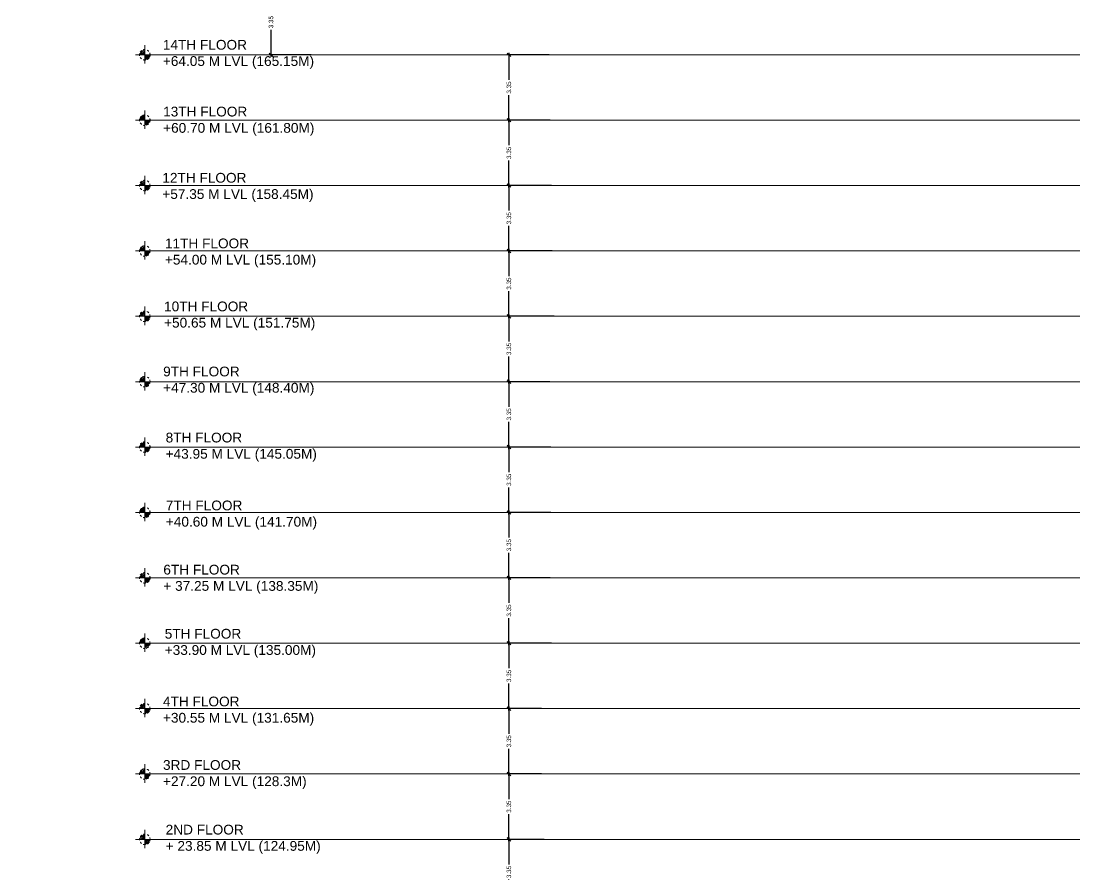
# Model space of a CAD drawing. Header units: metres. Extents: x 256329 to 886268, y -249371 to 355.
# Drawn here: x 283959 to 284014.1, y -1108.9 to -1065.3 of the extents above; entities that cross this region are included whole.
import ezdxf

# ---------------------------------------------------------------- set-up
doc = ezdxf.new("R2010")
doc.units = ezdxf.units.M
doc.header["$MEASUREMENT"] = 0
doc.header["$PDMODE"] = 35
doc.linetypes.add('ACAD_ISO10W100', pattern=[18, 12, -3, 0, -3])
doc.linetypes.add('HIDDEN', pattern=[0.375, 0.25, -0.125])
doc.layers.get('0').update_dxf_attribs({"lineweight": 18})
doc.layers.get('Defpoints').update_dxf_attribs({"lineweight": 20})
for name, color, linetype, lineweight in [('A-ANNO-DIM', 111, 'Continuous', 0), ('A-ANNO-LEVELS', 111, 'ACAD_ISO10W100', 0), ('A-CUTOUT', 144, 'HIDDEN', 0), ('BOXING DECK LINE', 6, 'Continuous', 0)]:
    doc.layers.add(name, color=color, linetype=linetype, lineweight=lineweight)
doc.layers.add('A_TEXT', color=4, linetype='Continuous', lineweight=0, transparency=0.3)
doc.styles.get("Standard").update_dxf_attribs({"font": 'arial.ttf'})
doc.dimstyles.new('METRIC DIM', dxfattribs={"dimtxt": 0.23, "dimasz": 0.18, "dimexe": 0.1, "dimexo": 0.1, "dimgap": 0.09, "dimtad": 0, "dimzin": 0, "dimdsep": 46, "dimtxsty": 'Standard', "dimblk": 'OBLIQUE', "dimcen": 0, "dimdle": 0.1, "dimclrd": 147, "dimclre": 147, "dimclrt": 7, "dimadec": 0, "dimazin": 0, "dimtfac": 1, "dimtofl": 0, "dimtmove": 0, "dimatfit": 2, "dimfxl": 0.125, "dimtolj": 1, "dimtzin": 0, "dimarcsym": 0})

# ---------------------------------------------------------------- blocks, each defined once
blk = doc.blocks.new('_Oblique')
at = {"color": 0, "linetype": 'ByBlock', "lineweight": -2}
blk.add_line((-0.5, -0.5), (0.5, 0.5), dxfattribs=at)
blk = doc.blocks.new('*D1020')
at = {"layer": 'A-ANNO-DIM', "color": 147, "lineweight": -2, "transparency": 16777216}
for p, q in [((283973.894842, -1063.624834), (283971.660521, -1063.624834)), ((283971.760521, -1063.524834), (283971.760521, -1064.910332)), ((283971.760521, -1067.074834), (283971.760521, -1065.689336)), ((283973.822033, -1066.974834), (283971.660521, -1066.974834))]:
    blk.add_line(p, q, dxfattribs=at)
at = {"layer": 'Defpoints', "color": 0, "transparency": 16777216}
for p in [(283973.994842, -1063.624834, -0.159371), (283971.760521, -1066.974834), (283973.922033, -1066.974834, -0.159415)]:
    blk.add_point(p, dxfattribs=at)
at = {"layer": 'A-ANNO-DIM', "color": 147, "lineweight": -2, "transparency": 16777216, "xscale": 0.18, "yscale": 0.18, "zscale": 0.18}
for p, rotation in [((283971.760521, -1063.624834), 90), ((283971.760521, -1066.974834), 270)]:
    blk.add_blockref('_Oblique', p, dxfattribs=dict(at, rotation=rotation))
at = {"layer": 'A-ANNO-DIM', "color": 7, "transparency": 16777216, "insert": (283971.760521, -1065.299834), "char_height": 0.23, "attachment_point": 5, "rotation": 90}
blk.add_mtext('\\A1;3.35', dxfattribs=at)
blk = doc.blocks.new('*D1021')
at = {"layer": 'A-ANNO-DIM', "color": 147, "lineweight": -2, "transparency": 16777216}
for p, q in [((283986.005612, -1066.974834), (283983.8441, -1066.974834)), ((283983.9441, -1066.874834), (283983.9441, -1068.260332)), ((283983.9441, -1070.424834), (283983.9441, -1069.039336)), ((283986.064163, -1070.324834), (283983.8441, -1070.324834))]:
    blk.add_line(p, q, dxfattribs=at)
at = {"layer": 'Defpoints', "color": 0, "transparency": 16777216}
for p in [(283986.105612, -1066.974834, -0.152144), (283983.9441, -1070.324834), (283986.164163, -1070.324834, -0.164563)]:
    blk.add_point(p, dxfattribs=at)
at = {"layer": 'A-ANNO-DIM', "color": 147, "lineweight": -2, "transparency": 16777216, "xscale": 0.18, "yscale": 0.18, "zscale": 0.18}
for p, rotation in [((283983.9441, -1066.974834), 90), ((283983.9441, -1070.324834), 270)]:
    blk.add_blockref('_Oblique', p, dxfattribs=dict(at, rotation=rotation))
at = {"layer": 'A-ANNO-DIM', "color": 7, "transparency": 16777216, "insert": (283983.9441, -1068.649834), "char_height": 0.23, "attachment_point": 5, "rotation": 90}
blk.add_mtext('\\A1;3.35', dxfattribs=at)
blk = doc.blocks.new('*D1022')
at = {"layer": 'A-ANNO-DIM', "color": 147, "lineweight": -2, "transparency": 16777216}
for p, q in [((283986.064163, -1070.324834), (283983.8441, -1070.324834)), ((283983.9441, -1070.224834), (283983.9441, -1071.610332)), ((283983.9441, -1073.774834), (283983.9441, -1072.389336)), ((283986.122709, -1073.674834), (283983.8441, -1073.674834))]:
    blk.add_line(p, q, dxfattribs=at)
at = {"layer": 'Defpoints', "color": 0, "transparency": 16777216}
for p in [(283986.164163, -1070.324834, -0.164563), (283983.9441, -1073.674834), (283986.222709, -1073.674834, -0.164563)]:
    blk.add_point(p, dxfattribs=at)
at = {"layer": 'A-ANNO-DIM', "color": 147, "lineweight": -2, "transparency": 16777216, "xscale": 0.18, "yscale": 0.18, "zscale": 0.18}
for p, rotation in [((283983.9441, -1070.324834), 90), ((283983.9441, -1073.674834), 270)]:
    blk.add_blockref('_Oblique', p, dxfattribs=dict(at, rotation=rotation))
at = {"layer": 'A-ANNO-DIM', "color": 7, "transparency": 16777216, "insert": (283983.9441, -1071.999834), "char_height": 0.23, "attachment_point": 5, "rotation": 90}
blk.add_mtext('\\A1;3.35', dxfattribs=at)
blk = doc.blocks.new('*D1023')
at = {"layer": 'A-ANNO-DIM', "color": 147, "lineweight": -2, "transparency": 16777216}
for p, q in [((283986.122709, -1073.674834), (283983.8441, -1073.674834)), ((283983.9441, -1073.574834), (283983.9441, -1074.960332)), ((283983.9441, -1077.124834), (283983.9441, -1075.739336)), ((283986.157295, -1077.024834), (283983.8441, -1077.024834))]:
    blk.add_line(p, q, dxfattribs=at)
at = {"layer": 'Defpoints', "color": 0, "transparency": 16777216}
for p in [(283986.222709, -1073.674834, -0.164563), (283983.9441, -1077.024834), (283986.257295, -1077.024834, -0.152053)]:
    blk.add_point(p, dxfattribs=at)
at = {"layer": 'A-ANNO-DIM', "color": 147, "lineweight": -2, "transparency": 16777216, "xscale": 0.18, "yscale": 0.18, "zscale": 0.18}
for p, rotation in [((283983.9441, -1073.674834), 90), ((283983.9441, -1077.024834), 270)]:
    blk.add_blockref('_Oblique', p, dxfattribs=dict(at, rotation=rotation))
at = {"layer": 'A-ANNO-DIM', "color": 7, "transparency": 16777216, "insert": (283983.9441, -1075.349834), "char_height": 0.23, "attachment_point": 5, "rotation": 90}
blk.add_mtext('\\A1;3.35', dxfattribs=at)
blk = doc.blocks.new('*D1024')
at = {"layer": 'A-ANNO-DIM', "color": 147, "lineweight": -2, "transparency": 16777216}
for p, q in [((283986.157295, -1077.024834), (283983.8441, -1077.024834)), ((283983.9441, -1076.924834), (283983.9441, -1078.310332)), ((283983.9441, -1080.474834), (283983.9441, -1079.089336)), ((283986.267235, -1080.374834), (283983.8441, -1080.374834))]:
    blk.add_line(p, q, dxfattribs=at)
at = {"layer": 'Defpoints', "color": 0, "transparency": 16777216}
for p in [(283986.257295, -1077.024834, -0.152053), (283983.9441, -1080.374834), (283986.367235, -1080.374834, -0.164563)]:
    blk.add_point(p, dxfattribs=at)
at = {"layer": 'A-ANNO-DIM', "color": 147, "lineweight": -2, "transparency": 16777216, "xscale": 0.18, "yscale": 0.18, "zscale": 0.18}
for p, rotation in [((283983.9441, -1077.024834), 90), ((283983.9441, -1080.374834), 270)]:
    blk.add_blockref('_Oblique', p, dxfattribs=dict(at, rotation=rotation))
at = {"layer": 'A-ANNO-DIM', "color": 7, "transparency": 16777216, "insert": (283983.9441, -1078.699834), "char_height": 0.23, "attachment_point": 5, "rotation": 90}
blk.add_mtext('\\A1;3.35', dxfattribs=at)
blk = doc.blocks.new('*D1025')
at = {"layer": 'A-ANNO-DIM', "color": 147, "lineweight": -2, "transparency": 16777216}
for p, q in [((283986.267235, -1080.374834), (283983.8441, -1080.374834)), ((283983.9441, -1080.274834), (283983.9441, -1081.660332)), ((283983.9441, -1083.824834), (283983.9441, -1082.439336)), ((283986.047356, -1083.724834), (283983.8441, -1083.724834))]:
    blk.add_line(p, q, dxfattribs=at)
at = {"layer": 'Defpoints', "color": 0, "transparency": 16777216}
for p in [(283986.367235, -1080.374834, -0.164563), (283983.9441, -1083.724834), (283986.147356, -1083.724834, -0.152119)]:
    blk.add_point(p, dxfattribs=at)
at = {"layer": 'A-ANNO-DIM', "color": 147, "lineweight": -2, "transparency": 16777216, "xscale": 0.18, "yscale": 0.18, "zscale": 0.18}
for p, rotation in [((283983.9441, -1080.374834), 90), ((283983.9441, -1083.724834), 270)]:
    blk.add_blockref('_Oblique', p, dxfattribs=dict(at, rotation=rotation))
at = {"layer": 'A-ANNO-DIM', "color": 7, "transparency": 16777216, "insert": (283983.9441, -1082.049834), "char_height": 0.23, "attachment_point": 5, "rotation": 90}
blk.add_mtext('\\A1;3.35', dxfattribs=at)
blk = doc.blocks.new('*D1026')
at = {"layer": 'A-ANNO-DIM', "color": 147, "lineweight": -2, "transparency": 16777216}
for p, q in [((283986.047356, -1083.724834), (283983.8441, -1083.724834)), ((283983.9441, -1083.624834), (283983.9441, -1085.010332)), ((283983.9441, -1087.174834), (283983.9441, -1085.789336)), ((283986.084002, -1087.074834), (283983.8441, -1087.074834))]:
    blk.add_line(p, q, dxfattribs=at)
at = {"layer": 'Defpoints', "color": 0, "transparency": 16777216}
for p in [(283986.147356, -1083.724834, -0.152119), (283983.9441, -1087.074834), (283986.184002, -1087.074834, -0.164563)]:
    blk.add_point(p, dxfattribs=at)
at = {"layer": 'A-ANNO-DIM', "color": 147, "lineweight": -2, "transparency": 16777216, "xscale": 0.18, "yscale": 0.18, "zscale": 0.18}
for p, rotation in [((283983.9441, -1083.724834), 90), ((283983.9441, -1087.074834), 270)]:
    blk.add_blockref('_Oblique', p, dxfattribs=dict(at, rotation=rotation))
at = {"layer": 'A-ANNO-DIM', "color": 7, "transparency": 16777216, "insert": (283983.9441, -1085.399834), "char_height": 0.23, "attachment_point": 5, "rotation": 90}
blk.add_mtext('\\A1;3.35', dxfattribs=at)
blk = doc.blocks.new('*D1027')
at = {"layer": 'A-ANNO-DIM', "color": 147, "lineweight": -2, "transparency": 16777216}
for p, q in [((283983.9441, -1086.974834), (283983.9441, -1088.360332)), ((283986.084002, -1087.074834), (283983.8441, -1087.074834)), ((283983.9441, -1090.524834), (283983.9441, -1089.139336)), ((283986.084608, -1090.424834), (283983.8441, -1090.424834))]:
    blk.add_line(p, q, dxfattribs=at)
at = {"layer": 'Defpoints', "color": 0, "transparency": 16777216}
for p in [(283986.184002, -1087.074834, -0.164563), (283983.9441, -1090.424834), (283986.184608, -1090.424834, -0.164563)]:
    blk.add_point(p, dxfattribs=at)
at = {"layer": 'A-ANNO-DIM', "color": 147, "lineweight": -2, "transparency": 16777216, "xscale": 0.18, "yscale": 0.18, "zscale": 0.18}
for p, rotation in [((283983.9441, -1087.074834), 90), ((283983.9441, -1090.424834), 270)]:
    blk.add_blockref('_Oblique', p, dxfattribs=dict(at, rotation=rotation))
at = {"layer": 'A-ANNO-DIM', "color": 7, "transparency": 16777216, "insert": (283983.9441, -1088.749834), "char_height": 0.23, "attachment_point": 5, "rotation": 90}
blk.add_mtext('\\A1;3.35', dxfattribs=at)
blk = doc.blocks.new('*D1028')
at = {"layer": 'A-ANNO-DIM', "color": 147, "lineweight": -2, "transparency": 16777216}
for p, q in [((283983.9441, -1090.324834), (283983.9441, -1091.710332)), ((283986.084608, -1090.424834), (283983.8441, -1090.424834)), ((283983.9441, -1093.874834), (283983.9441, -1092.489336)), ((283986.047962, -1093.774834), (283983.8441, -1093.774834))]:
    blk.add_line(p, q, dxfattribs=at)
at = {"layer": 'Defpoints', "color": 0, "transparency": 16777216}
for p in [(283986.184608, -1090.424834, -0.164563), (283983.9441, -1093.774834), (283986.147962, -1093.774834, -0.152119)]:
    blk.add_point(p, dxfattribs=at)
at = {"layer": 'A-ANNO-DIM', "color": 147, "lineweight": -2, "transparency": 16777216, "xscale": 0.18, "yscale": 0.18, "zscale": 0.18}
for p, rotation in [((283983.9441, -1090.424834), 90), ((283983.9441, -1093.774834), 270)]:
    blk.add_blockref('_Oblique', p, dxfattribs=dict(at, rotation=rotation))
at = {"layer": 'A-ANNO-DIM', "color": 7, "transparency": 16777216, "insert": (283983.9441, -1092.099834), "char_height": 0.23, "attachment_point": 5, "rotation": 90}
blk.add_mtext('\\A1;3.35', dxfattribs=at)
blk = doc.blocks.new('*D1029')
at = {"layer": 'A-ANNO-DIM', "color": 147, "lineweight": -2, "transparency": 16777216}
for p, q in [((283986.047962, -1093.774834), (283983.8441, -1093.774834)), ((283983.9441, -1093.674834), (283983.9441, -1095.060332)), ((283983.9441, -1097.224834), (283983.9441, -1095.839336)), ((283986.121298, -1097.124834), (283983.8441, -1097.124834))]:
    blk.add_line(p, q, dxfattribs=at)
at = {"layer": 'Defpoints', "color": 0, "transparency": 16777216}
for p in [(283986.147962, -1093.774834, -0.152119), (283983.9441, -1097.124834), (283986.221298, -1097.124834, -0.164563)]:
    blk.add_point(p, dxfattribs=at)
at = {"layer": 'A-ANNO-DIM', "color": 147, "lineweight": -2, "transparency": 16777216, "xscale": 0.18, "yscale": 0.18, "zscale": 0.18}
for p, rotation in [((283983.9441, -1093.774834), 90), ((283983.9441, -1097.124834), 270)]:
    blk.add_blockref('_Oblique', p, dxfattribs=dict(at, rotation=rotation))
at = {"layer": 'A-ANNO-DIM', "color": 7, "transparency": 16777216, "insert": (283983.9441, -1095.449834), "char_height": 0.23, "attachment_point": 5, "rotation": 90}
blk.add_mtext('\\A1;3.35', dxfattribs=at)
blk = doc.blocks.new('*D1030')
at = {"layer": 'A-ANNO-DIM', "color": 147, "lineweight": -2, "transparency": 16777216}
for p, q in [((283986.121298, -1097.124834), (283983.8441, -1097.124834)), ((283983.9441, -1097.024834), (283983.9441, -1098.410332)), ((283983.9441, -1100.574834), (283983.9441, -1099.189336)), ((283985.608241, -1100.474834), (283983.8441, -1100.474834))]:
    blk.add_line(p, q, dxfattribs=at)
at = {"layer": 'Defpoints', "color": 0, "transparency": 16777216}
for p in [(283986.221298, -1097.124834, -0.164563), (283983.9441, -1100.474834), (283985.708241, -1100.474834, -0.152381)]:
    blk.add_point(p, dxfattribs=at)
at = {"layer": 'A-ANNO-DIM', "color": 147, "lineweight": -2, "transparency": 16777216, "xscale": 0.18, "yscale": 0.18, "zscale": 0.18}
for p, rotation in [((283983.9441, -1097.124834), 90), ((283983.9441, -1100.474834), 270)]:
    blk.add_blockref('_Oblique', p, dxfattribs=dict(at, rotation=rotation))
at = {"layer": 'A-ANNO-DIM', "color": 7, "transparency": 16777216, "insert": (283983.9441, -1098.799834), "char_height": 0.23, "attachment_point": 5, "rotation": 90}
blk.add_mtext('\\A1;3.35', dxfattribs=at)
blk = doc.blocks.new('*D1031')
at = {"layer": 'A-ANNO-DIM', "color": 147, "lineweight": -2, "transparency": 16777216}
for p, q in [((283985.608241, -1100.474834), (283983.8441, -1100.474834)), ((283983.9441, -1100.374834), (283983.9441, -1101.760332)), ((283983.9441, -1103.924834), (283983.9441, -1102.539336)), ((283985.608241, -1103.824834), (283983.8441, -1103.824834))]:
    blk.add_line(p, q, dxfattribs=at)
at = {"layer": 'Defpoints', "color": 0, "transparency": 16777216}
for p in [(283985.708241, -1100.474834, -0.152381), (283983.9441, -1103.824834), (283985.708241, -1103.824834, -0.164563)]:
    blk.add_point(p, dxfattribs=at)
at = {"layer": 'A-ANNO-DIM', "color": 147, "lineweight": -2, "transparency": 16777216, "xscale": 0.18, "yscale": 0.18, "zscale": 0.18}
for p, rotation in [((283983.9441, -1100.474834), 90), ((283983.9441, -1103.824834), 270)]:
    blk.add_blockref('_Oblique', p, dxfattribs=dict(at, rotation=rotation))
at = {"layer": 'A-ANNO-DIM', "color": 7, "transparency": 16777216, "insert": (283983.9441, -1102.149834), "char_height": 0.23, "attachment_point": 5, "rotation": 90}
blk.add_mtext('\\A1;3.35', dxfattribs=at)
blk = doc.blocks.new('*D1032')
at = {"layer": 'A-ANNO-DIM', "color": 147, "lineweight": -2, "transparency": 16777216}
for p, q in [((283985.608241, -1103.824834), (283983.8441, -1103.824834)), ((283983.9441, -1103.724834), (283983.9441, -1105.110332)), ((283983.9441, -1107.274834), (283983.9441, -1105.889336)), ((283985.754827, -1107.174834), (283983.8441, -1107.174834))]:
    blk.add_line(p, q, dxfattribs=at)
at = {"layer": 'Defpoints', "color": 0, "transparency": 16777216}
for p in [(283985.708241, -1103.824834, -0.164563), (283983.9441, -1107.174834), (283985.854827, -1107.174834, -0.164563)]:
    blk.add_point(p, dxfattribs=at)
at = {"layer": 'A-ANNO-DIM', "color": 147, "lineweight": -2, "transparency": 16777216, "xscale": 0.18, "yscale": 0.18, "zscale": 0.18}
for p, rotation in [((283983.9441, -1103.824834), 90), ((283983.9441, -1107.174834), 270)]:
    blk.add_blockref('_Oblique', p, dxfattribs=dict(at, rotation=rotation))
at = {"layer": 'A-ANNO-DIM', "color": 7, "transparency": 16777216, "insert": (283983.9441, -1105.499834), "char_height": 0.23, "attachment_point": 5, "rotation": 90}
blk.add_mtext('\\A1;3.35', dxfattribs=at)
blk = doc.blocks.new('*D1033')
at = {"layer": 'A-ANNO-DIM', "color": 147, "lineweight": -2, "transparency": 16777216}
for p, q in [((283985.754827, -1107.174834), (283983.8441, -1107.174834)), ((283983.9441, -1107.074834), (283983.9441, -1108.460332)), ((283983.9441, -1110.624834), (283983.9441, -1109.239336)), ((283986.011328, -1110.524834), (283983.8441, -1110.524834))]:
    blk.add_line(p, q, dxfattribs=at)
at = {"layer": 'Defpoints', "color": 0, "transparency": 16777216}
for p in [(283985.854827, -1107.174834, -0.164563), (283983.9441, -1110.524834), (283986.111328, -1110.524834, -0.164563)]:
    blk.add_point(p, dxfattribs=at)
at = {"layer": 'A-ANNO-DIM', "color": 147, "lineweight": -2, "transparency": 16777216, "xscale": 0.18, "yscale": 0.18, "zscale": 0.18}
for p, rotation in [((283983.9441, -1107.174834), 90), ((283983.9441, -1110.524834), 270)]:
    blk.add_blockref('_Oblique', p, dxfattribs=dict(at, rotation=rotation))
at = {"layer": 'A-ANNO-DIM', "color": 7, "transparency": 16777216, "insert": (283983.9441, -1108.849834), "char_height": 0.23, "attachment_point": 5, "rotation": 90}
blk.add_mtext('\\A1;3.35', dxfattribs=at)
blk = doc.blocks.new('L')
at = {"layer": 'A-ANNO-LEVELS'}
h = blk.add_hatch(dxfattribs=at)
h.set_pattern_fill('ANSI31,_O', color=256, scale=233.96568)
h.set_pattern_definition([(45, (1951026.354, 527672.355), (-20.67984, 20.67984), [])])
h.paths.add_polyline_path([(1996227, 487702), (1996362, 487702, -0.414722), (1996227, 487567)])
h.paths.add_polyline_path([(1996227, 487837), (1996227, 487702), (1996092, 487702, -0.413705)])
at = {"layer": 'A-ANNO-LEVELS', "ltscale": 100}
blk.add_line((1997041, 487702), (1995992, 487702), dxfattribs=at)
at = {"layer": 'A-ANNO-LEVELS'}
blk.add_circle((1996227, 487702), 135, dxfattribs=at)
blk = doc.blocks.new('WAEQWE')
at = {"layer": 'A-ANNO-LEVELS', "ltscale": 100}
blk.add_line((1996227.194284, 487950.347715), (1996227.194284, 487479.142058), dxfattribs=at)
at = {"layer": 'BOXING DECK LINE'}
blk.add_blockref('L', (0, 0), dxfattribs=at)

msp = doc.modelspace()

# ---------------------------------------------------------------- linework, layer by layer
at = {"layer": 'A-CUTOUT', "ltscale": 7000, "extrusion": (0, -1, 0)}
for points, elevation in [([(284013.183128, 1.165839), (283965.296266, 1.137261)], 1066.974834), ([(284013.183128, 1.165839), (283965.296266, 1.137261)], 1070.324834), ([(284013.183128, 1.165838), (283965.296266, 1.137261)], 1073.674834), ([(284013.183128, 1.165839), (283965.296266, 1.137261)], 1077.024834), ([(284013.183128, 1.165838), (283965.296266, 1.137261)], 1080.374834), ([(284013.183128, 1.165839), (283965.296266, 1.137261)], 1083.724834), ([(284013.183128, 1.165838), (283965.296266, 1.137261)], 1087.074834), ([(284013.183128, 1.165838), (283965.296266, 1.137261)], 1090.424834), ([(284013.183128, 1.165838), (283965.296266, 1.137261)], 1093.774834), ([(284013.183128, 1.165839), (283965.296266, 1.137261)], 1097.124834), ([(284013.183128, 1.165839), (283965.296266, 1.137261)], 1100.474834), ([(284013.183128, 1.165839), (283965.296266, 1.137261)], 1103.824834), ([(284013.183128, 1.165838), (283965.296266, 1.137261)], 1107.174834)]:
    msp.add_lwpolyline(points, close=True, dxfattribs=dict(at, elevation=elevation))

# ---------------------------------------------------------------- block references
at = {"layer": 'BOXING DECK LINE', "xscale": 0.002, "yscale": 0.002, "zscale": 0.002}
for p in [(279972.841474, -2042.378896, 1.137261), (279972.841474, -2045.728896, 1.137261), (279972.841878, -2049.078896, 1.137261), (279972.841474, -2052.428896, 1.137261), (279972.841474, -2055.778896, 1.137261), (279972.841474, -2059.128896, 1.137261), (279972.841878, -2062.478896, 1.137261), (279972.841878, -2065.828896, 1.137261), (279972.841474, -2069.178896, 1.137261), (279972.841474, -2072.528896, 1.137261), (279972.841474, -2075.878896, 1.137261), (279972.841474, -2079.228896, 1.137261), (279972.841474, -2082.578896, 1.137261)]:
    msp.add_blockref('WAEQWE', p, dxfattribs=at)

# ---------------------------------------------------------------- texts
at = {"layer": 'A_TEXT', "char_height": 0.5, "attachment_point": 1}
for s, insert, width in [('14TH FLOOR \\P+64.05 M LVL (165.15M)', (283966.221301, -1066.21172, 1.200786), 8.555588), ('13TH FLOOR \\P+60.70 M LVL (161.80M)', (283966.23541, -1069.634126, 1.200786), 7.938178), ('12TH FLOOR \\P+57.35 M LVL (158.45M)', (283966.193356, -1073.025949, 1.200786), 8.119769), ('11TH FLOOR\\P+54.00 M LVL (155.10M)', (283966.327, -1076.387535, 1.200786), 7.890318), ('10TH FLOOR \\P+50.65 M LVL (151.75M)', (283966.28321, -1079.616699, 1.200786), 7.890318), ('9TH FLOOR \\P+47.30 M LVL (148.40M)', (283966.235867, -1082.951842, 1.200786), 7.890318), ('8TH FLOOR \\P+43.95 M LVL (145.05M)', (283966.363905, -1086.337037, 1.200786), 8.684755), ('7TH FLOOR \\P+40.60 M LVL (141.70M)', (283966.373588, -1089.815264, 1.200786), 7.938296), ('6TH FLOOR \\P+ 37.25 M LVL (138.35M)', (283966.245616, -1093.104785, 1.200786), 9.174934)]:
    msp.add_mtext(s, dxfattribs=dict(at, insert=insert, width=width))
for s, insert in [('5TH FLOOR\\P+33.90 M LVL (135.00M)', (283966.317001, -1096.388586, 1.200786)), ('4TH FLOOR \\P+30.55 M LVL (131.65M)', (283966.226674, -1099.860619, 1.200786)), ('3RD FLOOR\\P+27.20 M LVL (128.3M)', (283966.227953, -1103.113421, 1.200786)), ('2ND FLOOR\\P+ 23.85 M LVL (124.95M)', (283966.365242, -1106.426138, 1.200786))]:
    msp.add_mtext_dynamic_manual_height_columns(s, width=27.194268, gutter_width=1, heights=[2.718508], dxfattribs=dict(at, insert=insert))

# ---------------------------------------------------------------- dimensions: what is measured, and where the dimension line sits
at = {"layer": 'A-ANNO-DIM'}
for base, p1, p2, picture, middle in [((283971.760521, -1066.974834, 1.301824), (283973.994842, -1063.624834, 1.142452), (283973.922033, -1066.974834, 1.142409), '*D1020', (283971.760521, -1065.299834, 1.301824)), ((283983.9441, -1070.324834, 1.301824), (283986.105612, -1066.974834, 1.14968), (283986.164163, -1070.324834, 1.137261), '*D1021', (283983.9441, -1068.649834, 1.301824)), ((283983.9441, -1073.674834, 1.301824), (283986.164163, -1070.324834, 1.137261), (283986.222709, -1073.674834, 1.137261), '*D1022', (283983.9441, -1071.999834, 1.301824)), ((283983.9441, -1077.024834, 1.301824), (283986.222709, -1073.674834, 1.137261), (283986.257295, -1077.024834, 1.14977), '*D1023', (283983.9441, -1075.349834, 1.301824)), ((283983.9441, -1080.374834, 1.301824), (283986.257295, -1077.024834, 1.14977), (283986.367235, -1080.374834, 1.137261), '*D1024', (283983.9441, -1078.699834, 1.301824)), ((283983.9441, -1083.724834, 1.301824), (283986.367235, -1080.374834, 1.137261), (283986.147356, -1083.724834, 1.149705), '*D1025', (283983.9441, -1082.049834, 1.301824)), ((283983.9441, -1087.074834, 1.301824), (283986.147356, -1083.724834, 1.149705), (283986.184002, -1087.074834, 1.137261), '*D1026', (283983.9441, -1085.399834, 1.301824)), ((283983.9441, -1090.424834, 1.301824), (283986.184002, -1087.074834, 1.137261), (283986.184608, -1090.424834, 1.137261), '*D1027', (283983.9441, -1088.749834, 1.301824)), ((283983.9441, -1093.774834, 1.301824), (283986.184608, -1090.424834, 1.137261), (283986.147962, -1093.774834, 1.149705), '*D1028', (283983.9441, -1092.099834, 1.301824)), ((283983.9441, -1097.124834, 1.301824), (283986.147962, -1093.774834, 1.149705), (283986.221298, -1097.124834, 1.137261), '*D1029', (283983.9441, -1095.449834, 1.301824)), ((283983.9441, -1100.474834, 1.301824), (283986.221298, -1097.124834, 1.137261), (283985.708241, -1100.474834, 1.149442), '*D1030', (283983.9441, -1098.799834, 1.301824)), ((283983.9441, -1103.824834, 1.301824), (283985.708241, -1100.474834, 1.149442), (283985.708241, -1103.824834, 1.137261), '*D1031', (283983.9441, -1102.149834, 1.301824)), ((283983.9441, -1107.174834, 1.301824), (283985.708241, -1103.824834, 1.137261), (283985.854827, -1107.174834, 1.137261), '*D1032', (283983.9441, -1105.499834, 1.301824)), ((283983.9441, -1110.524834, 1.301824), (283985.854827, -1107.174834, 1.137261), (283986.111328, -1110.524834, 1.137261), '*D1033', (283983.9441, -1108.849834, 1.301824))]:
    dim = msp.add_linear_dim(base=base, p1=p1, p2=p2, angle=90, dimstyle='METRIC DIM', override={"dimfxl": 0.18}, dxfattribs=at)
    dim.commit()
    dim.dimension.update_dxf_attribs({"geometry": picture, "text_midpoint": middle})

doc.saveas('drawing.dxf')
